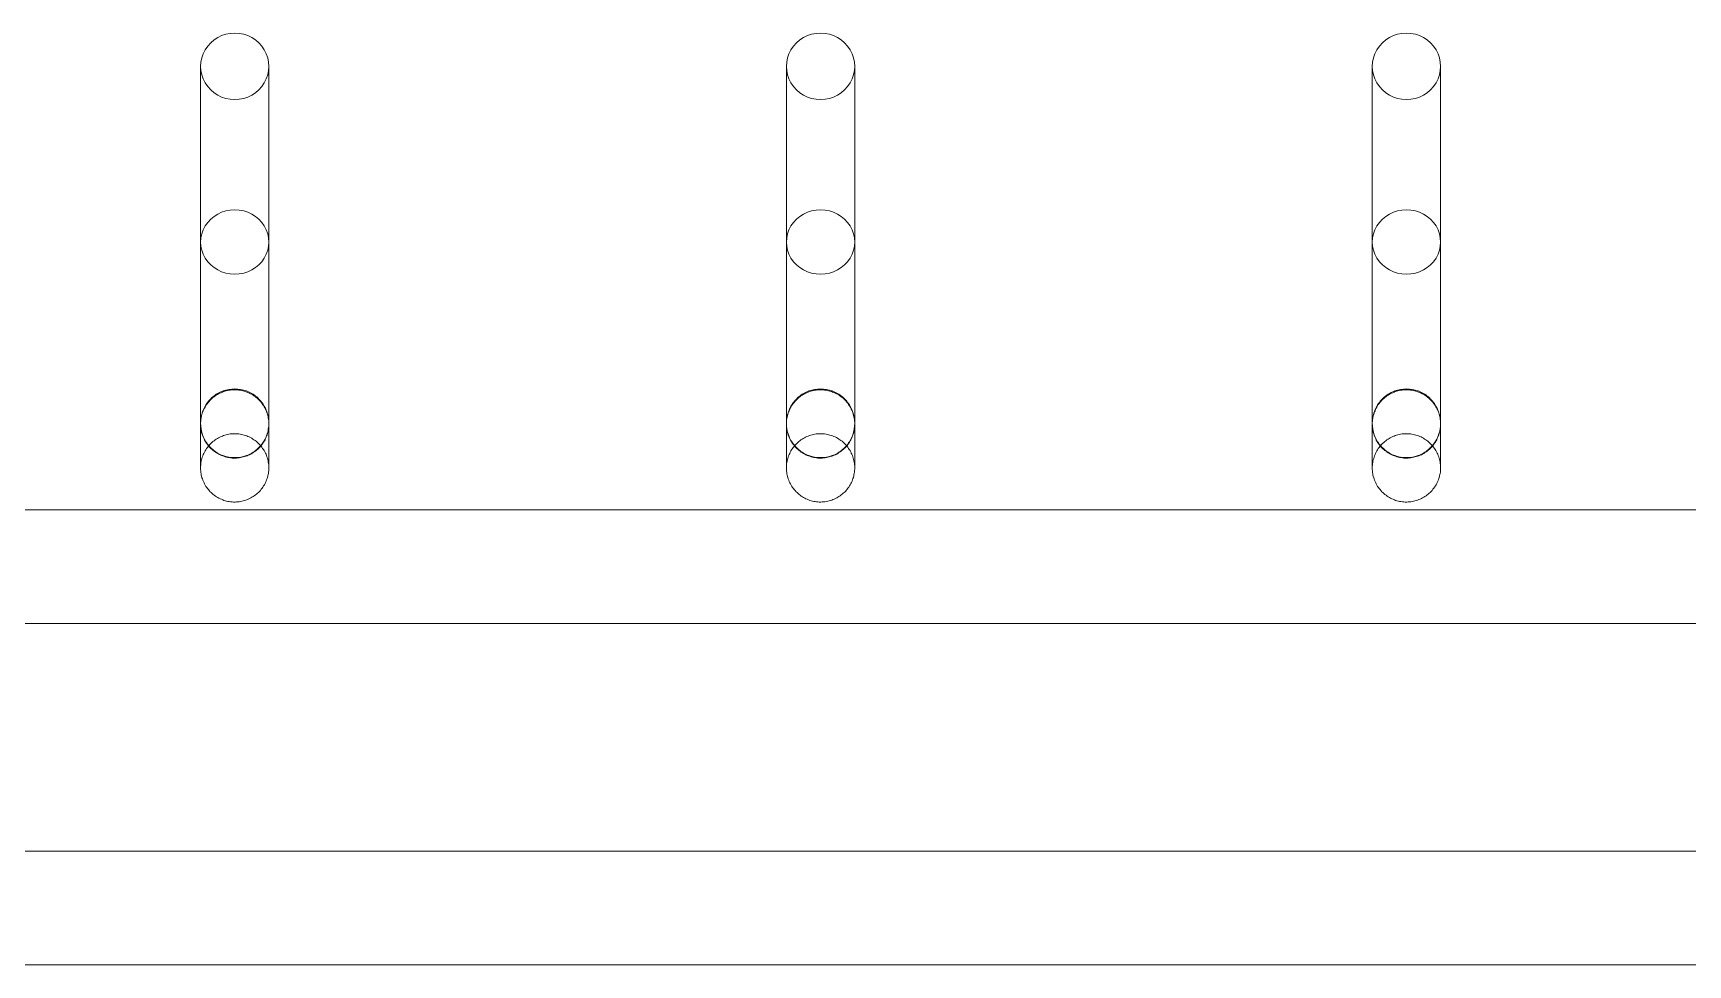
# Model space of a CAD drawing. Header units: millimetres. Extents: x -32954 to 151739, y -65671 to 56243.
# Drawn here: x -9131.7 to -8986.3, y -409.2 to -327.3 of the extents above; entities that cross this region are included whole.
import ezdxf

# ---------------------------------------------------------------- set-up
doc = ezdxf.new("R2010")
doc.units = ezdxf.units.MM
doc.layers.add('M-EQPM', color=7, linetype='Continuous', lineweight=9)

# ---------------------------------------------------------------- blocks, each defined once
blk = doc.blocks.new('М90_Вешалка гардеробная - М90_2_Вешалка гардеробная 38 крючков-8001155-О_ТХ_01')
at = {"layer": 'M-EQPM'}
for p, q in [((-592.59, 59.49), (-592.59, 57.21)), ((-586.59, 57.21), (-586.59, 59.49)), ((-541.11, 59.49), (-541.11, 57.21)), ((-535.11, 57.21), (-535.11, 59.49)), ((-489.62, 59.49), (-489.62, 57.21)), ((-483.62, 57.21), (-483.62, 59.49)), ((980, 20.52), (-980, 20.52)), ((-980, 20.52), (980, 20.52)), ((980, 20.52), (-980, 20.52)), ((-980, 20.52), (980, 20.52)), ((980, 10.52), (-980, 10.52)), ((-980, 10.52), (980, 10.52)), ((-980, -9.48), (980, -9.48)), ((-980, -9.48), (980, -9.48)), ((-980, -19.48), (980, -19.48)), ((-980, -19.48), (980, -19.48)), ((-980, -19.48), (980, -19.48)), ((-980, -19.48), (980, -19.48))]:
    blk.add_line(p, q, dxfattribs=at)
at = {"layer": 'M-EQPM', "flags": 128}
for points in [[(-592.59, 28.06), (-592.59, 28.08), (-592.59, 28.11), (-592.59, 28.17), (-592.59, 28.25), (-592.59, 28.36), (-592.59, 28.49), (-592.59, 28.64), (-592.59, 28.81), (-592.59, 29.01), (-592.59, 29.23), (-592.59, 29.47), (-592.59, 29.73), (-592.59, 30.02), (-592.59, 30.32), (-592.59, 30.64), (-592.59, 30.99), (-592.59, 31.35), (-592.59, 31.73), (-592.59, 32.13), (-592.59, 32.54), (-592.59, 32.97), (-592.59, 33.42), (-592.59, 33.88), (-592.59, 34.36), (-592.59, 34.85), (-592.59, 35.35), (-592.59, 35.87), (-592.59, 36.4), (-592.59, 36.93), (-592.59, 37.48), (-592.59, 38.03), (-592.59, 38.6), (-592.59, 39.17), (-592.59, 39.74), (-592.59, 40.32), (-592.59, 40.9), (-592.59, 41.49), (-592.59, 42.08), (-592.59, 42.67), (-592.59, 43.26), (-592.59, 43.85), (-592.59, 44.44), (-592.59, 45.02), (-592.59, 45.61), (-592.59, 46.18), (-592.59, 46.76), (-592.59, 47.32), (-592.59, 47.88), (-592.59, 48.43), (-592.59, 48.97), (-592.59, 49.51), (-592.59, 50.03), (-592.59, 50.54), (-592.59, 51.04), (-592.59, 51.52), (-592.59, 51.99), (-592.59, 52.45), (-592.59, 52.89), (-592.59, 53.31), (-592.59, 53.72), (-592.59, 54.11), (-592.59, 54.48), (-592.59, 54.83), (-592.59, 55.17), (-592.59, 55.48), (-592.59, 55.78), (-592.59, 56.05), (-592.59, 56.3), (-592.59, 56.53), (-592.59, 56.74), (-592.59, 56.93), (-592.59, 57.09), (-592.59, 57.21)], [(-586.59, 57.21), (-586.59, 57.06), (-586.59, 56.89), (-586.59, 56.7), (-586.59, 56.49), (-586.59, 56.25), (-586.59, 56), (-586.59, 55.72), (-586.59, 55.42), (-586.59, 55.1), (-586.59, 54.76), (-586.59, 54.41), (-586.59, 54.03), (-586.59, 53.64), (-586.59, 53.23), (-586.59, 52.8), (-586.59, 52.36), (-586.59, 51.9), (-586.59, 51.42), (-586.59, 50.94), (-586.59, 50.44), (-586.59, 49.92), (-586.59, 49.4), (-586.59, 48.87), (-586.59, 48.32), (-586.59, 47.77), (-586.59, 47.21), (-586.59, 46.64), (-586.59, 46.07), (-586.59, 45.49), (-586.59, 44.91), (-586.59, 44.32), (-586.59, 43.73), (-586.59, 43.14), (-586.59, 42.55), (-586.59, 41.96), (-586.59, 41.37), (-586.59, 40.79), (-586.59, 40.2), (-586.59, 39.62), (-586.59, 39.05), (-586.59, 38.48), (-586.59, 37.92), (-586.59, 37.37), (-586.59, 36.82), (-586.59, 36.29), (-586.59, 35.76), (-586.59, 35.25), (-586.59, 34.75), (-586.59, 34.26), (-586.59, 33.79), (-586.59, 33.33), (-586.59, 32.89), (-586.59, 32.46), (-586.59, 32.04), (-586.59, 31.65), (-586.59, 31.27), (-586.59, 30.91), (-586.59, 30.58), (-586.59, 30.26), (-586.59, 29.96), (-586.59, 29.68), (-586.59, 29.42), (-586.59, 29.18), (-586.59, 28.97), (-586.59, 28.78), (-586.59, 28.61), (-586.59, 28.46), (-586.59, 28.33), (-586.59, 28.23), (-586.59, 28.16), (-586.59, 28.1), (-586.59, 28.07), (-586.59, 28.06)], [(-541.11, 28.06), (-541.11, 28.08), (-541.11, 28.11), (-541.11, 28.17), (-541.11, 28.25), (-541.11, 28.36), (-541.11, 28.49), (-541.11, 28.64), (-541.11, 28.81), (-541.11, 29.01), (-541.11, 29.23), (-541.11, 29.47), (-541.11, 29.73), (-541.11, 30.02), (-541.11, 30.32), (-541.11, 30.64), (-541.11, 30.99), (-541.11, 31.35), (-541.11, 31.73), (-541.11, 32.13), (-541.11, 32.54), (-541.11, 32.97), (-541.11, 33.42), (-541.11, 33.88), (-541.11, 34.36), (-541.11, 34.85), (-541.11, 35.35), (-541.11, 35.87), (-541.11, 36.4), (-541.11, 36.93), (-541.11, 37.48), (-541.11, 38.03), (-541.11, 38.6), (-541.11, 39.17), (-541.11, 39.74), (-541.11, 40.32), (-541.11, 40.9), (-541.11, 41.49), (-541.11, 42.08), (-541.11, 42.67), (-541.11, 43.26), (-541.11, 43.85), (-541.11, 44.44), (-541.11, 45.02), (-541.11, 45.61), (-541.11, 46.18), (-541.11, 46.76), (-541.11, 47.32), (-541.11, 47.88), (-541.11, 48.43), (-541.11, 48.97), (-541.11, 49.51), (-541.11, 50.03), (-541.11, 50.54), (-541.11, 51.04), (-541.11, 51.52), (-541.11, 51.99), (-541.11, 52.45), (-541.11, 52.89), (-541.11, 53.31), (-541.11, 53.72), (-541.11, 54.11), (-541.11, 54.48), (-541.11, 54.83), (-541.11, 55.17), (-541.11, 55.48), (-541.11, 55.78), (-541.11, 56.05), (-541.11, 56.3), (-541.11, 56.53), (-541.11, 56.74), (-541.11, 56.93), (-541.11, 57.09), (-541.11, 57.21)], [(-535.11, 57.21), (-535.11, 57.06), (-535.11, 56.89), (-535.11, 56.7), (-535.11, 56.49), (-535.11, 56.25), (-535.11, 56), (-535.11, 55.72), (-535.11, 55.42), (-535.11, 55.1), (-535.11, 54.76), (-535.11, 54.41), (-535.11, 54.03), (-535.11, 53.64), (-535.11, 53.23), (-535.11, 52.8), (-535.11, 52.36), (-535.11, 51.9), (-535.11, 51.42), (-535.11, 50.94), (-535.11, 50.44), (-535.11, 49.92), (-535.11, 49.4), (-535.11, 48.87), (-535.11, 48.32), (-535.11, 47.77), (-535.11, 47.21), (-535.11, 46.64), (-535.11, 46.07), (-535.11, 45.49), (-535.11, 44.91), (-535.11, 44.32), (-535.11, 43.73), (-535.11, 43.14), (-535.11, 42.55), (-535.11, 41.96), (-535.11, 41.37), (-535.11, 40.79), (-535.11, 40.2), (-535.11, 39.62), (-535.11, 39.05), (-535.11, 38.48), (-535.11, 37.92), (-535.11, 37.37), (-535.11, 36.82), (-535.11, 36.29), (-535.11, 35.76), (-535.11, 35.25), (-535.11, 34.75), (-535.11, 34.26), (-535.11, 33.79), (-535.11, 33.33), (-535.11, 32.89), (-535.11, 32.46), (-535.11, 32.04), (-535.11, 31.65), (-535.11, 31.27), (-535.11, 30.91), (-535.11, 30.58), (-535.11, 30.26), (-535.11, 29.96), (-535.11, 29.68), (-535.11, 29.42), (-535.11, 29.18), (-535.11, 28.97), (-535.11, 28.78), (-535.11, 28.61), (-535.11, 28.46), (-535.11, 28.33), (-535.11, 28.23), (-535.11, 28.16), (-535.11, 28.1), (-535.11, 28.07), (-535.11, 28.06)], [(-489.62, 28.06), (-489.62, 28.08), (-489.62, 28.11), (-489.62, 28.17), (-489.62, 28.25), (-489.62, 28.36), (-489.62, 28.49), (-489.62, 28.64), (-489.62, 28.81), (-489.62, 29.01), (-489.62, 29.23), (-489.62, 29.47), (-489.62, 29.73), (-489.62, 30.02), (-489.62, 30.32), (-489.62, 30.64), (-489.62, 30.99), (-489.62, 31.35), (-489.62, 31.73), (-489.62, 32.13), (-489.62, 32.54), (-489.62, 32.97), (-489.62, 33.42), (-489.62, 33.88), (-489.62, 34.36), (-489.62, 34.85), (-489.62, 35.35), (-489.62, 35.87), (-489.62, 36.4), (-489.62, 36.93), (-489.62, 37.48), (-489.62, 38.03), (-489.62, 38.6), (-489.62, 39.17), (-489.62, 39.74), (-489.62, 40.32), (-489.62, 40.9), (-489.62, 41.49), (-489.62, 42.08), (-489.62, 42.67), (-489.62, 43.26), (-489.62, 43.85), (-489.62, 44.44), (-489.62, 45.02), (-489.62, 45.61), (-489.62, 46.18), (-489.62, 46.76), (-489.62, 47.32), (-489.62, 47.88), (-489.62, 48.43), (-489.62, 48.97), (-489.62, 49.51), (-489.62, 50.03), (-489.62, 50.54), (-489.62, 51.04), (-489.62, 51.52), (-489.62, 51.99), (-489.62, 52.45), (-489.62, 52.89), (-489.62, 53.31), (-489.62, 53.72), (-489.62, 54.11), (-489.62, 54.48), (-489.62, 54.83), (-489.62, 55.17), (-489.62, 55.48), (-489.62, 55.78), (-489.62, 56.05), (-489.62, 56.3), (-489.62, 56.53), (-489.62, 56.74), (-489.62, 56.93), (-489.62, 57.09), (-489.62, 57.21)], [(-483.62, 57.21), (-483.62, 57.06), (-483.62, 56.89), (-483.62, 56.7), (-483.62, 56.49), (-483.62, 56.25), (-483.62, 56), (-483.62, 55.72), (-483.62, 55.42), (-483.62, 55.1), (-483.62, 54.76), (-483.62, 54.41), (-483.62, 54.03), (-483.62, 53.64), (-483.62, 53.23), (-483.62, 52.8), (-483.62, 52.36), (-483.62, 51.9), (-483.62, 51.42), (-483.62, 50.94), (-483.62, 50.44), (-483.62, 49.92), (-483.62, 49.4), (-483.62, 48.87), (-483.62, 48.32), (-483.62, 47.77), (-483.62, 47.21), (-483.62, 46.64), (-483.62, 46.07), (-483.62, 45.49), (-483.62, 44.91), (-483.62, 44.32), (-483.62, 43.73), (-483.62, 43.14), (-483.62, 42.55), (-483.62, 41.96), (-483.62, 41.37), (-483.62, 40.79), (-483.62, 40.2), (-483.62, 39.62), (-483.62, 39.05), (-483.62, 38.48), (-483.62, 37.92), (-483.62, 37.37), (-483.62, 36.82), (-483.62, 36.29), (-483.62, 35.76), (-483.62, 35.25), (-483.62, 34.75), (-483.62, 34.26), (-483.62, 33.79), (-483.62, 33.33), (-483.62, 32.89), (-483.62, 32.46), (-483.62, 32.04), (-483.62, 31.65), (-483.62, 31.27), (-483.62, 30.91), (-483.62, 30.58), (-483.62, 30.26), (-483.62, 29.96), (-483.62, 29.68), (-483.62, 29.42), (-483.62, 29.18), (-483.62, 28.97), (-483.62, 28.78), (-483.62, 28.61), (-483.62, 28.46), (-483.62, 28.33), (-483.62, 28.23), (-483.62, 28.16), (-483.62, 28.1), (-483.62, 28.07), (-483.62, 28.06)], [(-592.59, 44.05), (-592.59, 39.66), (-592.59, 35.81), (-592.59, 32.51), (-592.59, 29.75), (-592.59, 27.54), (-592.59, 25.89), (-592.59, 24.79), (-592.59, 24.26), (-592.59, 24.2)], [(-586.59, 24.2), (-586.59, 24.48), (-586.59, 25.32), (-586.59, 26.72), (-586.59, 28.68), (-586.59, 31.19), (-586.59, 34.25), (-586.59, 37.86), (-586.59, 42), (-586.59, 44.05)], [(-541.11, 44.05), (-541.11, 39.66), (-541.11, 35.81), (-541.11, 32.51), (-541.11, 29.75), (-541.11, 27.54), (-541.11, 25.89), (-541.11, 24.79), (-541.11, 24.26), (-541.11, 24.2)], [(-535.11, 24.2), (-535.11, 24.48), (-535.11, 25.32), (-535.11, 26.72), (-535.11, 28.68), (-535.11, 31.19), (-535.11, 34.25), (-535.11, 37.86), (-535.11, 42), (-535.11, 44.05)], [(-489.62, 44.05), (-489.62, 39.66), (-489.62, 35.81), (-489.62, 32.51), (-489.62, 29.75), (-489.62, 27.54), (-489.62, 25.89), (-489.62, 24.79), (-489.62, 24.26), (-489.62, 24.2)], [(-483.62, 24.2), (-483.62, 24.48), (-483.62, 25.32), (-483.62, 26.72), (-483.62, 28.68), (-483.62, 31.19), (-483.62, 34.25), (-483.62, 37.86), (-483.62, 42), (-483.62, 44.05)], [(-592.59, 28.06), (-592.59, 28.18), (-592.58, 28.3), (-592.57, 28.42), (-592.56, 28.54), (-592.53, 28.66), (-592.51, 28.78), (-592.48, 28.89), (-592.44, 29.01), (-592.4, 29.12), (-592.36, 29.23), (-592.31, 29.34), (-592.26, 29.45), (-592.2, 29.55), (-592.14, 29.66), (-592.07, 29.76), (-592, 29.86), (-591.93, 29.95), (-591.85, 30.04), (-591.77, 30.13), (-591.68, 30.22), (-591.6, 30.3), (-591.51, 30.38), (-591.41, 30.45), (-591.32, 30.52), (-591.22, 30.59), (-591.11, 30.65), (-591.01, 30.71), (-590.9, 30.76), (-590.79, 30.81), (-590.68, 30.86), (-590.57, 30.9), (-590.45, 30.94), (-590.34, 30.97), (-590.22, 31), (-590.1, 31.02), (-589.99, 31.04), (-589.87, 31.05), (-589.75, 31.06), (-589.63, 31.06), (-589.59, 31.06)], [(-589.59, 31.06), (-589.47, 31.06), (-589.35, 31.05), (-589.24, 31.04), (-589.12, 31.03), (-589, 31), (-588.88, 30.98), (-588.77, 30.95), (-588.65, 30.91), (-588.54, 30.87), (-588.43, 30.83), (-588.32, 30.78), (-588.21, 30.72), (-588.1, 30.67), (-588, 30.61), (-587.9, 30.54), (-587.8, 30.47), (-587.71, 30.4), (-587.62, 30.32), (-587.53, 30.24), (-587.44, 30.15), (-587.36, 30.07), (-587.28, 29.97), (-587.21, 29.88), (-587.14, 29.78), (-587.07, 29.68), (-587.01, 29.58), (-586.95, 29.48), (-586.89, 29.37), (-586.84, 29.26), (-586.8, 29.15), (-586.76, 29.04), (-586.72, 28.92), (-586.69, 28.81), (-586.66, 28.69), (-586.64, 28.57), (-586.62, 28.45), (-586.61, 28.34), (-586.6, 28.22), (-586.59, 28.1), (-586.59, 28.06)], [(-541.11, 28.06), (-541.11, 28.18), (-541.1, 28.3), (-541.09, 28.42), (-541.07, 28.54), (-541.05, 28.66), (-541.02, 28.78), (-540.99, 28.89), (-540.96, 29.01), (-540.92, 29.12), (-540.87, 29.23), (-540.82, 29.34), (-540.77, 29.45), (-540.71, 29.55), (-540.65, 29.66), (-540.58, 29.76), (-540.51, 29.86), (-540.44, 29.95), (-540.36, 30.04), (-540.28, 30.13), (-540.2, 30.22), (-540.11, 30.3), (-540.02, 30.38), (-539.93, 30.45), (-539.83, 30.52), (-539.73, 30.59), (-539.63, 30.65), (-539.52, 30.71), (-539.42, 30.76), (-539.31, 30.81), (-539.2, 30.86), (-539.08, 30.9), (-538.97, 30.94), (-538.85, 30.97), (-538.74, 31), (-538.62, 31.02), (-538.5, 31.04), (-538.38, 31.05), (-538.26, 31.06), (-538.14, 31.06), (-538.11, 31.06)], [(-538.11, 31.06), (-537.99, 31.06), (-537.87, 31.05), (-537.75, 31.04), (-537.63, 31.03), (-537.51, 31), (-537.4, 30.98), (-537.28, 30.95), (-537.16, 30.91), (-537.05, 30.87), (-536.94, 30.83), (-536.83, 30.78), (-536.72, 30.72), (-536.62, 30.67), (-536.51, 30.61), (-536.41, 30.54), (-536.32, 30.47), (-536.22, 30.4), (-536.13, 30.32), (-536.04, 30.24), (-535.96, 30.15), (-535.87, 30.07), (-535.8, 29.97), (-535.72, 29.88), (-535.65, 29.78), (-535.58, 29.68), (-535.52, 29.58), (-535.46, 29.48), (-535.41, 29.37), (-535.36, 29.26), (-535.31, 29.15), (-535.27, 29.04), (-535.23, 28.92), (-535.2, 28.81), (-535.17, 28.69), (-535.15, 28.57), (-535.13, 28.45), (-535.12, 28.34), (-535.11, 28.22), (-535.11, 28.1), (-535.11, 28.06)], [(-489.62, 28.06), (-489.62, 28.18), (-489.61, 28.3), (-489.6, 28.42), (-489.58, 28.54), (-489.56, 28.66), (-489.54, 28.78), (-489.5, 28.89), (-489.47, 29.01), (-489.43, 29.12), (-489.38, 29.23), (-489.34, 29.34), (-489.28, 29.45), (-489.23, 29.55), (-489.16, 29.66), (-489.1, 29.76), (-489.03, 29.86), (-488.95, 29.95), (-488.88, 30.04), (-488.8, 30.13), (-488.71, 30.22), (-488.62, 30.3), (-488.53, 30.38), (-488.44, 30.45), (-488.34, 30.52), (-488.24, 30.59), (-488.14, 30.65), (-488.04, 30.71), (-487.93, 30.76), (-487.82, 30.81), (-487.71, 30.86), (-487.6, 30.9), (-487.48, 30.94), (-487.37, 30.97), (-487.25, 31), (-487.13, 31.02), (-487.01, 31.04), (-486.89, 31.05), (-486.77, 31.06), (-486.65, 31.06), (-486.62, 31.06)], [(-486.62, 31.06), (-486.5, 31.06), (-486.38, 31.05), (-486.26, 31.04), (-486.14, 31.03), (-486.03, 31), (-485.91, 30.98), (-485.79, 30.95), (-485.68, 30.91), (-485.56, 30.87), (-485.45, 30.83), (-485.34, 30.78), (-485.24, 30.72), (-485.13, 30.67), (-485.03, 30.61), (-484.93, 30.54), (-484.83, 30.47), (-484.74, 30.4), (-484.64, 30.32), (-484.55, 30.24), (-484.47, 30.15), (-484.39, 30.07), (-484.31, 29.97), (-484.23, 29.88), (-484.16, 29.78), (-484.1, 29.68), (-484.03, 29.58), (-483.98, 29.48), (-483.92, 29.37), (-483.87, 29.26), (-483.83, 29.15), (-483.78, 29.04), (-483.75, 28.92), (-483.72, 28.81), (-483.69, 28.69), (-483.67, 28.57), (-483.65, 28.45), (-483.63, 28.34), (-483.63, 28.22), (-483.62, 28.1), (-483.62, 28.06)], [(-592.59, 28.12), (-592.59, 28.08), (-592.59, 28.06)], [(-592.59, 24.2), (-592.59, 24.48), (-592.59, 25.32), (-592.59, 26.72), (-592.59, 28.12)], [(-589.59, 25.06), (-589.71, 25.07), (-589.83, 25.07), (-589.95, 25.09), (-590.07, 25.1), (-590.19, 25.12), (-590.31, 25.15), (-590.42, 25.18), (-590.54, 25.22), (-590.65, 25.26), (-590.76, 25.3), (-590.87, 25.35), (-590.98, 25.4), (-591.09, 25.46), (-591.19, 25.52), (-591.29, 25.59), (-591.39, 25.66), (-591.48, 25.73), (-591.57, 25.81), (-591.66, 25.89), (-591.75, 25.97), (-591.83, 26.06), (-591.91, 26.15), (-591.98, 26.25), (-592.05, 26.34), (-592.12, 26.44), (-592.18, 26.54), (-592.24, 26.65), (-592.29, 26.76), (-592.35, 26.87), (-592.39, 26.98), (-592.43, 27.09), (-592.47, 27.2), (-592.5, 27.32), (-592.53, 27.44), (-592.55, 27.55), (-592.57, 27.67), (-592.58, 27.79), (-592.59, 27.91), (-592.59, 28.03), (-592.59, 28.06)], [(-586.59, 28.06), (-586.6, 27.94), (-586.6, 27.82), (-586.62, 27.7), (-586.63, 27.59), (-586.65, 27.47), (-586.68, 27.35), (-586.71, 27.23), (-586.75, 27.12), (-586.79, 27.01), (-586.83, 26.9), (-586.88, 26.79), (-586.93, 26.68), (-586.99, 26.57), (-587.05, 26.47), (-587.12, 26.37), (-587.19, 26.27), (-587.26, 26.18), (-587.34, 26.09), (-587.42, 26), (-587.5, 25.91), (-587.59, 25.83), (-587.68, 25.75), (-587.78, 25.68), (-587.87, 25.61), (-587.97, 25.54), (-588.08, 25.48), (-588.18, 25.42), (-588.29, 25.36), (-588.4, 25.31), (-588.51, 25.27), (-588.62, 25.23), (-588.73, 25.19), (-588.85, 25.16), (-588.97, 25.13), (-589.08, 25.11), (-589.2, 25.09), (-589.32, 25.08), (-589.44, 25.07), (-589.56, 25.06), (-589.59, 25.06)], [(-586.59, 28.06), (-586.59, 28.08), (-586.59, 28.11), (-586.59, 28.12)], [(-586.59, 28.12), (-586.59, 26.31), (-586.59, 25.05), (-586.59, 24.36), (-586.59, 24.2)], [(-541.11, 28.12), (-541.11, 28.08), (-541.11, 28.06)], [(-541.11, 24.2), (-541.11, 24.48), (-541.11, 25.32), (-541.11, 26.72), (-541.11, 28.12)], [(-538.11, 25.06), (-538.23, 25.07), (-538.35, 25.07), (-538.47, 25.09), (-538.59, 25.1), (-538.7, 25.12), (-538.82, 25.15), (-538.94, 25.18), (-539.05, 25.22), (-539.16, 25.26), (-539.28, 25.3), (-539.39, 25.35), (-539.49, 25.4), (-539.6, 25.46), (-539.7, 25.52), (-539.8, 25.59), (-539.9, 25.66), (-539.99, 25.73), (-540.09, 25.81), (-540.17, 25.89), (-540.26, 25.97), (-540.34, 26.06), (-540.42, 26.15), (-540.49, 26.25), (-540.57, 26.34), (-540.63, 26.44), (-540.7, 26.54), (-540.75, 26.65), (-540.81, 26.76), (-540.86, 26.87), (-540.9, 26.98), (-540.95, 27.09), (-540.98, 27.2), (-541.01, 27.32), (-541.04, 27.44), (-541.06, 27.55), (-541.08, 27.67), (-541.1, 27.79), (-541.1, 27.91), (-541.11, 28.03), (-541.11, 28.06)], [(-535.11, 28.06), (-535.11, 27.94), (-535.12, 27.82), (-535.13, 27.7), (-535.15, 27.59), (-535.17, 27.47), (-535.19, 27.35), (-535.22, 27.23), (-535.26, 27.12), (-535.3, 27.01), (-535.34, 26.9), (-535.39, 26.79), (-535.45, 26.68), (-535.5, 26.57), (-535.57, 26.47), (-535.63, 26.37), (-535.7, 26.27), (-535.78, 26.18), (-535.85, 26.09), (-535.93, 26), (-536.02, 25.91), (-536.11, 25.83), (-536.2, 25.75), (-536.29, 25.68), (-536.39, 25.61), (-536.49, 25.54), (-536.59, 25.48), (-536.69, 25.42), (-536.8, 25.36), (-536.91, 25.31), (-537.02, 25.27), (-537.13, 25.23), (-537.25, 25.19), (-537.36, 25.16), (-537.48, 25.13), (-537.6, 25.11), (-537.72, 25.09), (-537.84, 25.08), (-537.96, 25.07), (-538.08, 25.06), (-538.11, 25.06)], [(-535.11, 28.06), (-535.11, 28.08), (-535.11, 28.11), (-535.11, 28.12)], [(-535.11, 28.12), (-535.11, 26.31), (-535.11, 25.05), (-535.11, 24.36), (-535.11, 24.2)], [(-489.62, 28.12), (-489.62, 28.08), (-489.62, 28.06)], [(-489.62, 24.2), (-489.62, 24.48), (-489.62, 25.32), (-489.62, 26.72), (-489.62, 28.12)], [(-486.62, 25.06), (-486.74, 25.07), (-486.86, 25.07), (-486.98, 25.09), (-487.1, 25.1), (-487.22, 25.12), (-487.33, 25.15), (-487.45, 25.18), (-487.57, 25.22), (-487.68, 25.26), (-487.79, 25.3), (-487.9, 25.35), (-488.01, 25.4), (-488.11, 25.46), (-488.22, 25.52), (-488.32, 25.59), (-488.41, 25.66), (-488.51, 25.73), (-488.6, 25.81), (-488.69, 25.89), (-488.77, 25.97), (-488.86, 26.06), (-488.93, 26.15), (-489.01, 26.25), (-489.08, 26.34), (-489.15, 26.44), (-489.21, 26.54), (-489.27, 26.65), (-489.32, 26.76), (-489.37, 26.87), (-489.42, 26.98), (-489.46, 27.09), (-489.5, 27.2), (-489.53, 27.32), (-489.56, 27.44), (-489.58, 27.55), (-489.6, 27.67), (-489.61, 27.79), (-489.62, 27.91), (-489.62, 28.03), (-489.62, 28.06)], [(-483.62, 28.06), (-483.62, 27.94), (-483.63, 27.82), (-483.64, 27.7), (-483.66, 27.59), (-483.68, 27.47), (-483.71, 27.35), (-483.74, 27.23), (-483.77, 27.12), (-483.81, 27.01), (-483.86, 26.9), (-483.91, 26.79), (-483.96, 26.68), (-484.02, 26.57), (-484.08, 26.47), (-484.15, 26.37), (-484.22, 26.27), (-484.29, 26.18), (-484.37, 26.09), (-484.45, 26), (-484.53, 25.91), (-484.62, 25.83), (-484.71, 25.75), (-484.8, 25.68), (-484.9, 25.61), (-485, 25.54), (-485.1, 25.48), (-485.21, 25.42), (-485.31, 25.36), (-485.42, 25.31), (-485.53, 25.27), (-485.65, 25.23), (-485.76, 25.19), (-485.88, 25.16), (-485.99, 25.13), (-486.11, 25.11), (-486.23, 25.09), (-486.35, 25.08), (-486.47, 25.07), (-486.59, 25.06), (-486.62, 25.06)], [(-483.62, 28.06), (-483.62, 28.08), (-483.62, 28.11), (-483.62, 28.12)], [(-483.62, 28.12), (-483.62, 26.31), (-483.62, 25.05), (-483.62, 24.36), (-483.62, 24.2)], [(-592.59, 24.2), (-592.59, 24.32), (-592.58, 24.44), (-592.57, 24.56), (-592.56, 24.68), (-592.53, 24.8), (-592.51, 24.92), (-592.48, 25.03), (-592.44, 25.15), (-592.4, 25.26), (-592.36, 25.37), (-592.31, 25.48), (-592.26, 25.59), (-592.2, 25.69), (-592.14, 25.8), (-592.07, 25.9), (-592, 25.99), (-591.93, 26.09), (-591.85, 26.18), (-591.77, 26.27), (-591.68, 26.35), (-591.6, 26.44), (-591.51, 26.51), (-591.41, 26.59), (-591.32, 26.66), (-591.22, 26.73), (-591.11, 26.79), (-591.01, 26.85), (-590.9, 26.9), (-590.79, 26.95), (-590.68, 27), (-590.57, 27.04), (-590.45, 27.08), (-590.34, 27.11), (-590.22, 27.14), (-590.1, 27.16), (-589.99, 27.18), (-589.87, 27.19), (-589.75, 27.2), (-589.63, 27.2), (-589.59, 27.2)], [(-589.59, 27.2), (-589.47, 27.2), (-589.35, 27.19), (-589.24, 27.18), (-589.12, 27.16), (-589, 27.14), (-588.88, 27.12), (-588.77, 27.09), (-588.65, 27.05), (-588.54, 27.01), (-588.43, 26.97), (-588.32, 26.92), (-588.21, 26.86), (-588.1, 26.81), (-588, 26.74), (-587.9, 26.68), (-587.8, 26.61), (-587.71, 26.54), (-587.62, 26.46), (-587.53, 26.38), (-587.44, 26.29), (-587.36, 26.2), (-587.28, 26.11), (-587.21, 26.02), (-587.14, 25.92), (-587.07, 25.82), (-587.01, 25.72), (-586.95, 25.62), (-586.89, 25.51), (-586.84, 25.4), (-586.8, 25.29), (-586.76, 25.18), (-586.72, 25.06), (-586.69, 24.95), (-586.66, 24.83), (-586.64, 24.71), (-586.62, 24.59), (-586.61, 24.47), (-586.6, 24.35), (-586.59, 24.23), (-586.59, 24.2)], [(-541.11, 24.2), (-541.11, 24.32), (-541.1, 24.44), (-541.09, 24.56), (-541.07, 24.68), (-541.05, 24.8), (-541.02, 24.92), (-540.99, 25.03), (-540.96, 25.15), (-540.92, 25.26), (-540.87, 25.37), (-540.82, 25.48), (-540.77, 25.59), (-540.71, 25.69), (-540.65, 25.8), (-540.58, 25.9), (-540.51, 25.99), (-540.44, 26.09), (-540.36, 26.18), (-540.28, 26.27), (-540.2, 26.35), (-540.11, 26.44), (-540.02, 26.51), (-539.93, 26.59), (-539.83, 26.66), (-539.73, 26.73), (-539.63, 26.79), (-539.52, 26.85), (-539.42, 26.9), (-539.31, 26.95), (-539.2, 27), (-539.08, 27.04), (-538.97, 27.08), (-538.85, 27.11), (-538.74, 27.14), (-538.62, 27.16), (-538.5, 27.18), (-538.38, 27.19), (-538.26, 27.2), (-538.14, 27.2), (-538.11, 27.2)], [(-538.11, 27.2), (-537.99, 27.2), (-537.87, 27.19), (-537.75, 27.18), (-537.63, 27.16), (-537.51, 27.14), (-537.4, 27.12), (-537.28, 27.09), (-537.16, 27.05), (-537.05, 27.01), (-536.94, 26.97), (-536.83, 26.92), (-536.72, 26.86), (-536.62, 26.81), (-536.51, 26.74), (-536.41, 26.68), (-536.32, 26.61), (-536.22, 26.54), (-536.13, 26.46), (-536.04, 26.38), (-535.96, 26.29), (-535.87, 26.2), (-535.8, 26.11), (-535.72, 26.02), (-535.65, 25.92), (-535.58, 25.82), (-535.52, 25.72), (-535.46, 25.62), (-535.41, 25.51), (-535.36, 25.4), (-535.31, 25.29), (-535.27, 25.18), (-535.23, 25.06), (-535.2, 24.95), (-535.17, 24.83), (-535.15, 24.71), (-535.13, 24.59), (-535.12, 24.47), (-535.11, 24.35), (-535.11, 24.23), (-535.11, 24.2)], [(-489.62, 24.2), (-489.62, 24.32), (-489.61, 24.44), (-489.6, 24.56), (-489.58, 24.68), (-489.56, 24.8), (-489.54, 24.92), (-489.5, 25.03), (-489.47, 25.15), (-489.43, 25.26), (-489.38, 25.37), (-489.34, 25.48), (-489.28, 25.59), (-489.23, 25.69), (-489.16, 25.8), (-489.1, 25.9), (-489.03, 25.99), (-488.95, 26.09), (-488.88, 26.18), (-488.8, 26.27), (-488.71, 26.35), (-488.62, 26.44), (-488.53, 26.51), (-488.44, 26.59), (-488.34, 26.66), (-488.24, 26.73), (-488.14, 26.79), (-488.04, 26.85), (-487.93, 26.9), (-487.82, 26.95), (-487.71, 27), (-487.6, 27.04), (-487.48, 27.08), (-487.37, 27.11), (-487.25, 27.14), (-487.13, 27.16), (-487.01, 27.18), (-486.89, 27.19), (-486.77, 27.2), (-486.65, 27.2), (-486.62, 27.2)], [(-486.62, 27.2), (-486.5, 27.2), (-486.38, 27.19), (-486.26, 27.18), (-486.14, 27.16), (-486.03, 27.14), (-485.91, 27.12), (-485.79, 27.09), (-485.68, 27.05), (-485.56, 27.01), (-485.45, 26.97), (-485.34, 26.92), (-485.24, 26.86), (-485.13, 26.81), (-485.03, 26.74), (-484.93, 26.68), (-484.83, 26.61), (-484.74, 26.54), (-484.64, 26.46), (-484.55, 26.38), (-484.47, 26.29), (-484.39, 26.2), (-484.31, 26.11), (-484.23, 26.02), (-484.16, 25.92), (-484.1, 25.82), (-484.03, 25.72), (-483.98, 25.62), (-483.92, 25.51), (-483.87, 25.4), (-483.83, 25.29), (-483.78, 25.18), (-483.75, 25.06), (-483.72, 24.95), (-483.69, 24.83), (-483.67, 24.71), (-483.65, 24.59), (-483.63, 24.47), (-483.63, 24.35), (-483.62, 24.23), (-483.62, 24.2)], [(-589.59, 21.2), (-589.71, 21.2), (-589.83, 21.21), (-589.95, 21.22), (-590.07, 21.24), (-590.19, 21.26), (-590.31, 21.29), (-590.42, 21.32), (-590.54, 21.35), (-590.65, 21.39), (-590.76, 21.44), (-590.87, 21.49), (-590.98, 21.54), (-591.09, 21.6), (-591.19, 21.66), (-591.29, 21.73), (-591.39, 21.8), (-591.48, 21.87), (-591.57, 21.95), (-591.66, 22.03), (-591.75, 22.11), (-591.83, 22.2), (-591.91, 22.29), (-591.98, 22.38), (-592.05, 22.48), (-592.12, 22.58), (-592.18, 22.68), (-592.24, 22.79), (-592.29, 22.9), (-592.35, 23), (-592.39, 23.12), (-592.43, 23.23), (-592.47, 23.34), (-592.5, 23.46), (-592.53, 23.57), (-592.55, 23.69), (-592.57, 23.81), (-592.58, 23.93), (-592.59, 24.05), (-592.59, 24.17), (-592.59, 24.2)], [(-586.59, 24.2), (-586.6, 24.08), (-586.6, 23.96), (-586.62, 23.84), (-586.63, 23.72), (-586.65, 23.61), (-586.68, 23.49), (-586.71, 23.37), (-586.75, 23.26), (-586.79, 23.15), (-586.83, 23.03), (-586.88, 22.92), (-586.93, 22.82), (-586.99, 22.71), (-587.05, 22.61), (-587.12, 22.51), (-587.19, 22.41), (-587.26, 22.32), (-587.34, 22.22), (-587.42, 22.14), (-587.5, 22.05), (-587.59, 21.97), (-587.68, 21.89), (-587.78, 21.82), (-587.87, 21.74), (-587.97, 21.68), (-588.08, 21.62), (-588.18, 21.56), (-588.29, 21.5), (-588.4, 21.45), (-588.51, 21.41), (-588.62, 21.36), (-588.73, 21.33), (-588.85, 21.3), (-588.97, 21.27), (-589.08, 21.25), (-589.2, 21.23), (-589.32, 21.21), (-589.44, 21.21), (-589.56, 21.2), (-589.59, 21.2)], [(-538.11, 21.2), (-538.23, 21.2), (-538.35, 21.21), (-538.47, 21.22), (-538.59, 21.24), (-538.7, 21.26), (-538.82, 21.29), (-538.94, 21.32), (-539.05, 21.35), (-539.16, 21.39), (-539.28, 21.44), (-539.39, 21.49), (-539.49, 21.54), (-539.6, 21.6), (-539.7, 21.66), (-539.8, 21.73), (-539.9, 21.8), (-539.99, 21.87), (-540.09, 21.95), (-540.17, 22.03), (-540.26, 22.11), (-540.34, 22.2), (-540.42, 22.29), (-540.49, 22.38), (-540.57, 22.48), (-540.63, 22.58), (-540.7, 22.68), (-540.75, 22.79), (-540.81, 22.9), (-540.86, 23), (-540.9, 23.12), (-540.95, 23.23), (-540.98, 23.34), (-541.01, 23.46), (-541.04, 23.57), (-541.06, 23.69), (-541.08, 23.81), (-541.1, 23.93), (-541.1, 24.05), (-541.11, 24.17), (-541.11, 24.2)], [(-535.11, 24.2), (-535.11, 24.08), (-535.12, 23.96), (-535.13, 23.84), (-535.15, 23.72), (-535.17, 23.61), (-535.19, 23.49), (-535.22, 23.37), (-535.26, 23.26), (-535.3, 23.15), (-535.34, 23.03), (-535.39, 22.92), (-535.45, 22.82), (-535.5, 22.71), (-535.57, 22.61), (-535.63, 22.51), (-535.7, 22.41), (-535.78, 22.32), (-535.85, 22.22), (-535.93, 22.14), (-536.02, 22.05), (-536.11, 21.97), (-536.2, 21.89), (-536.29, 21.82), (-536.39, 21.74), (-536.49, 21.68), (-536.59, 21.62), (-536.69, 21.56), (-536.8, 21.5), (-536.91, 21.45), (-537.02, 21.41), (-537.13, 21.36), (-537.25, 21.33), (-537.36, 21.3), (-537.48, 21.27), (-537.6, 21.25), (-537.72, 21.23), (-537.84, 21.21), (-537.96, 21.21), (-538.08, 21.2), (-538.11, 21.2)], [(-486.62, 21.2), (-486.74, 21.2), (-486.86, 21.21), (-486.98, 21.22), (-487.1, 21.24), (-487.22, 21.26), (-487.33, 21.29), (-487.45, 21.32), (-487.57, 21.35), (-487.68, 21.39), (-487.79, 21.44), (-487.9, 21.49), (-488.01, 21.54), (-488.11, 21.6), (-488.22, 21.66), (-488.32, 21.73), (-488.41, 21.8), (-488.51, 21.87), (-488.6, 21.95), (-488.69, 22.03), (-488.77, 22.11), (-488.86, 22.2), (-488.93, 22.29), (-489.01, 22.38), (-489.08, 22.48), (-489.15, 22.58), (-489.21, 22.68), (-489.27, 22.79), (-489.32, 22.9), (-489.37, 23), (-489.42, 23.12), (-489.46, 23.23), (-489.5, 23.34), (-489.53, 23.46), (-489.56, 23.57), (-489.58, 23.69), (-489.6, 23.81), (-489.61, 23.93), (-489.62, 24.05), (-489.62, 24.17), (-489.62, 24.2)], [(-483.62, 24.2), (-483.62, 24.08), (-483.63, 23.96), (-483.64, 23.84), (-483.66, 23.72), (-483.68, 23.61), (-483.71, 23.49), (-483.74, 23.37), (-483.77, 23.26), (-483.81, 23.15), (-483.86, 23.03), (-483.91, 22.92), (-483.96, 22.82), (-484.02, 22.71), (-484.08, 22.61), (-484.15, 22.51), (-484.22, 22.41), (-484.29, 22.32), (-484.37, 22.22), (-484.45, 22.14), (-484.53, 22.05), (-484.62, 21.97), (-484.71, 21.89), (-484.8, 21.82), (-484.9, 21.74), (-485, 21.68), (-485.1, 21.62), (-485.21, 21.56), (-485.31, 21.5), (-485.42, 21.45), (-485.53, 21.41), (-485.65, 21.36), (-485.76, 21.33), (-485.88, 21.3), (-485.99, 21.27), (-486.11, 21.25), (-486.23, 21.23), (-486.35, 21.21), (-486.47, 21.21), (-486.59, 21.2), (-486.62, 21.2)]]:
    blk.add_lwpolyline(points, dxfattribs=at)
at = {"layer": 'M-EQPM'}
for centre, ratio, start_param, end_param in [((-589.59, 59.49), 0.973737, 4.712389, 7.853982), ((-589.59, 59.49), 0.973737, 1.570796, 4.712389), ((-538.11, 59.49), 0.973737, 4.712389, 7.853982), ((-538.11, 59.49), 0.973737, 1.570796, 4.712389), ((-486.62, 59.49), 0.973737, 4.712389, 7.853982), ((-486.62, 59.49), 0.973737, 1.570796, 4.712389), ((-589.59, 44.05), 0.943394, 4.712389, 7.853982), ((-589.59, 44.05), 0.943394, 1.570796, 4.712389), ((-538.11, 44.05), 0.943394, 4.712389, 7.853982), ((-538.11, 44.05), 0.943394, 1.570796, 4.712389), ((-486.62, 44.05), 0.943394, 4.712389, 7.853982), ((-486.62, 44.05), 0.943394, 1.570796, 4.712389)]:
    blk.add_ellipse(centre, major_axis=(-3, 0), ratio=ratio, start_param=start_param, end_param=end_param, dxfattribs=at)
for points in [[(-589.59, 25.1), (-589.95, 25.1), (-590.65, 25.23), (-591.57, 25.76), (-592.25, 26.59), (-592.61, 27.59), (-592.61, 28.65), (-592.25, 29.66), (-591.57, 30.48), (-590.64, 31.02), (-589.95, 31.14), (-589.59, 31.14)], [(-589.59, 31.14), (-589.24, 31.14), (-588.54, 31.02), (-587.62, 30.48), (-586.94, 29.66), (-586.58, 28.65), (-586.58, 27.59), (-586.94, 26.58), (-587.62, 25.76), (-588.54, 25.23), (-589.24, 25.1), (-589.59, 25.1)], [(-538.11, 25.1), (-538.46, 25.1), (-539.16, 25.23), (-540.08, 25.76), (-540.76, 26.59), (-541.12, 27.59), (-541.12, 28.65), (-540.76, 29.66), (-540.08, 30.48), (-539.16, 31.02), (-538.46, 31.14), (-538.11, 31.14)], [(-538.11, 31.14), (-537.76, 31.14), (-537.06, 31.02), (-536.14, 30.48), (-535.46, 29.66), (-535.09, 28.65), (-535.09, 27.59), (-535.45, 26.58), (-536.13, 25.76), (-537.06, 25.23), (-537.76, 25.1), (-538.11, 25.1)], [(-486.62, 25.1), (-486.97, 25.1), (-487.67, 25.23), (-488.59, 25.76), (-489.28, 26.59), (-489.64, 27.59), (-489.64, 28.65), (-489.27, 29.66), (-488.59, 30.48), (-487.67, 31.02), (-486.97, 31.14), (-486.62, 31.14)], [(-486.62, 31.14), (-486.27, 31.14), (-485.57, 31.02), (-484.65, 30.48), (-483.97, 29.66), (-483.61, 28.65), (-483.61, 27.59), (-483.97, 26.58), (-484.65, 25.76), (-485.57, 25.23), (-486.27, 25.1), (-486.62, 25.1)]]:
    blk.add_open_spline(points, degree=3, dxfattribs=at)

msp = doc.modelspace()

# ---------------------------------------------------------------- block references
at = {"layer": 'M-EQPM'}
msp.add_blockref('М90_Вешалка гардеробная - М90_2_Вешалка гардеробная 38 крючков-8001155-О_ТХ_01', (-8524.38, -389.72), dxfattribs=at)

doc.saveas('drawing.dxf')
